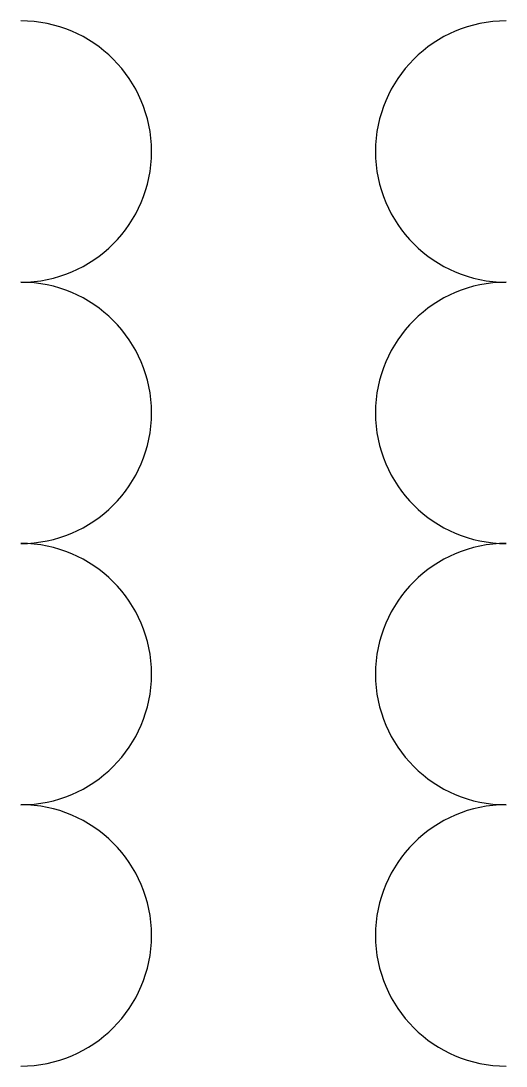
# Model space of a CAD drawing. Header units: millimetres. Extents: x -2935.377 to -2935.016, y 3728.198 to 3728.976.
import ezdxf

# ---------------------------------------------------------------- set-up
doc = ezdxf.new("R2010")
doc.units = ezdxf.units.MM
doc.header["$LTSCALE"] = 10
doc.layers.add('Ele_diagramas', color=2, linetype='Continuous')

msp = doc.modelspace()

# ---------------------------------------------------------------- linework, layer by layer
at = {"layer": 'Ele_diagramas', "color": 3}
for centre, start, end in [((-2935.37746, 3728.87871), 270, 90), ((-2935.01638, 3728.87871), 90, 270), ((-2935.37746, 3728.6843), 270, 90), ((-2935.01638, 3728.6843), 90, 270), ((-2935.37746, 3728.48989), 270, 90), ((-2935.01638, 3728.48989), 90, 270), ((-2935.37746, 3728.29548), 270, 90), ((-2935.01638, 3728.29548), 90, 270)]:
    msp.add_arc(centre, 0.09721, start, end, dxfattribs=at)

doc.saveas('drawing.dxf')
